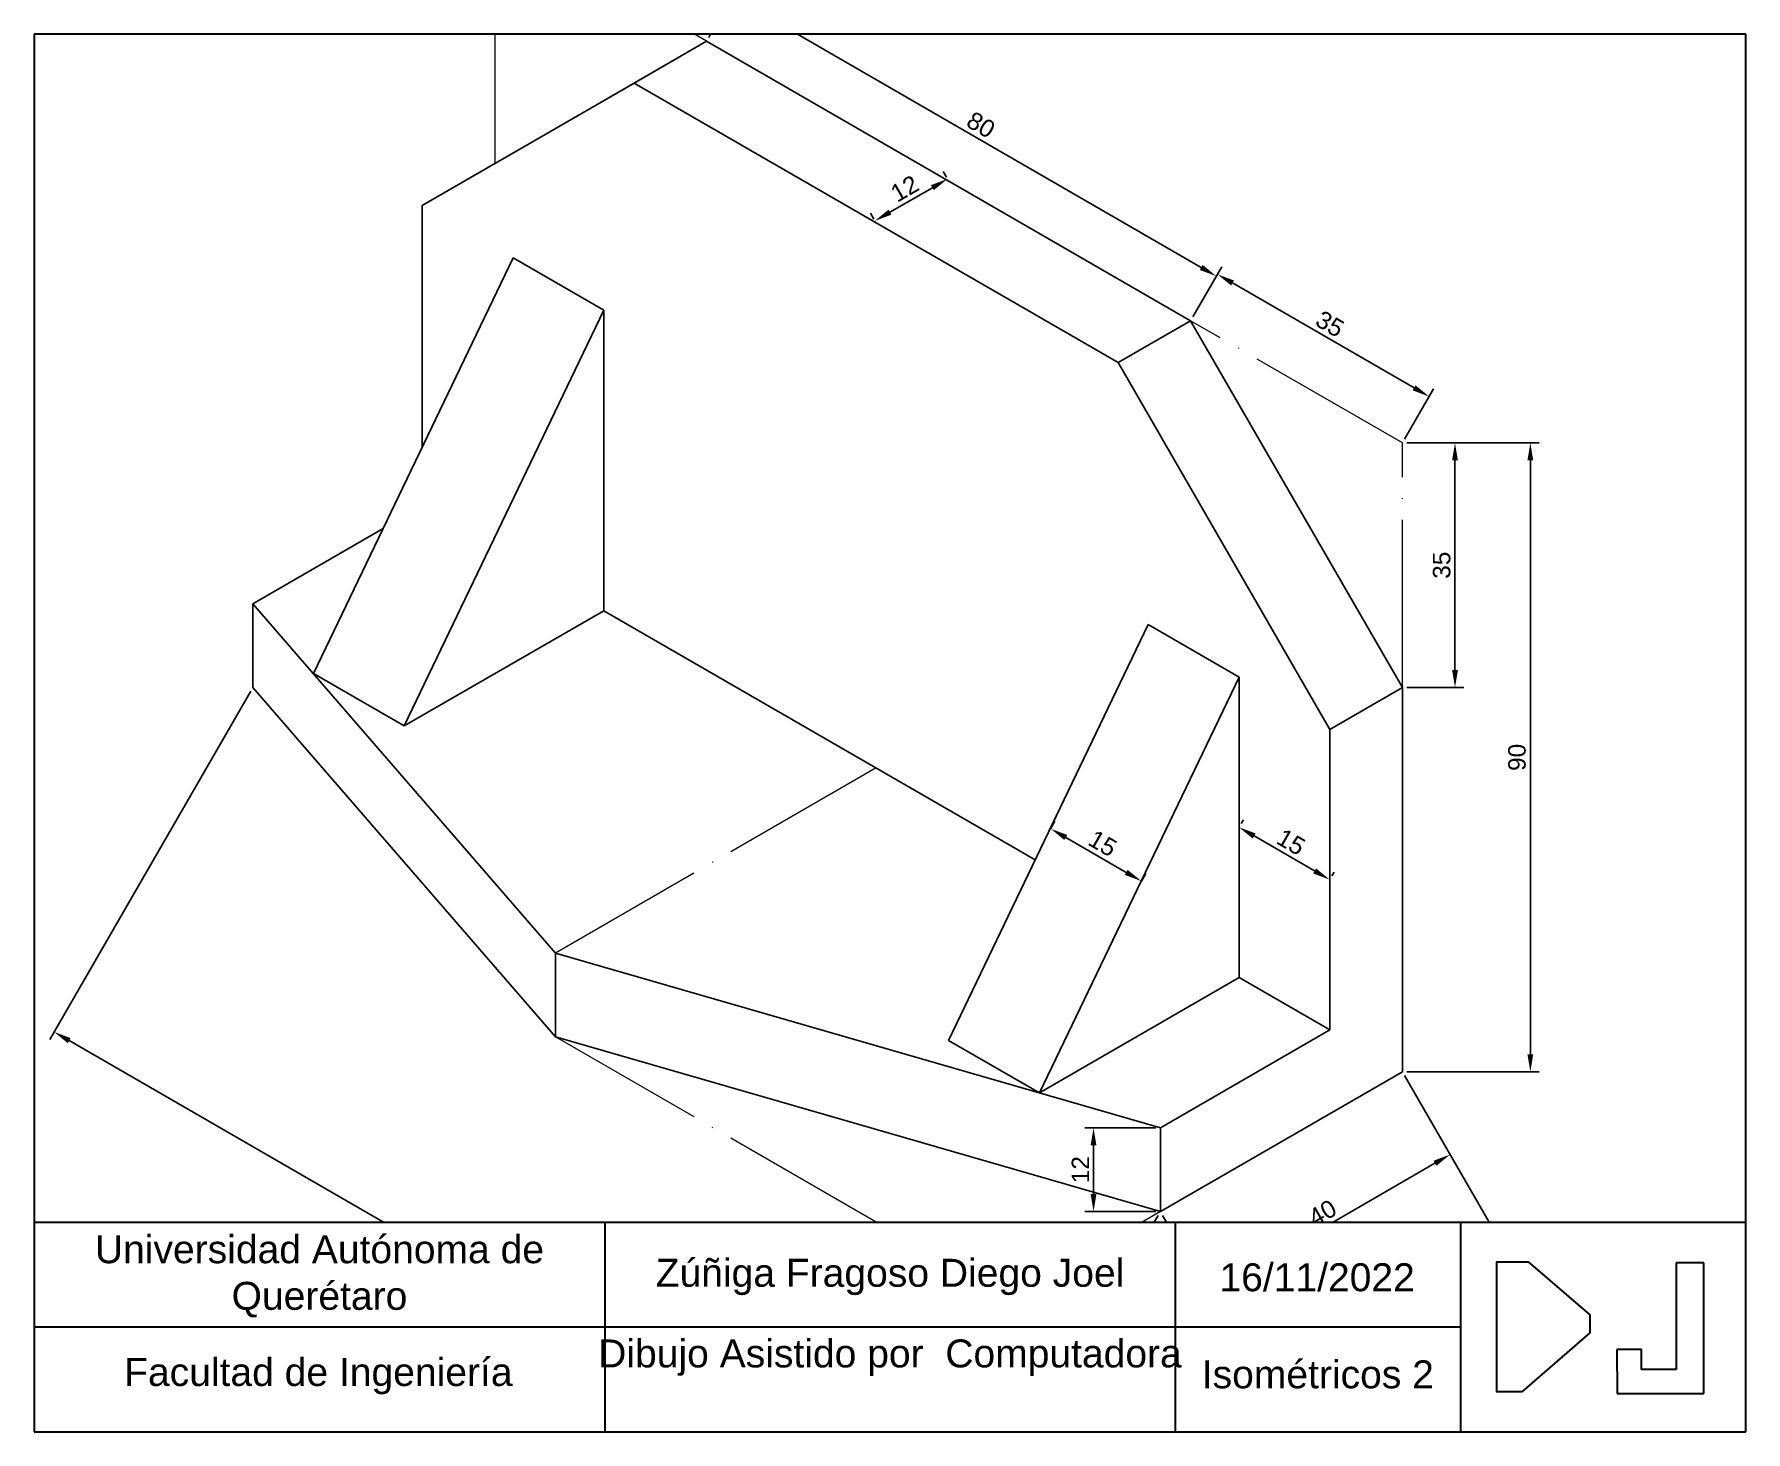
# Paper-space layout 'Layout1' of a CAD drawing. Header units: millimetres. Extents: x 9 to 254, y 0 to 200.
# The model-space entities are those that its viewports show. They can reach past a viewport. Long polylines and large blocks are cut down to what shows.
import ezdxf

# ---------------------------------------------------------------- set-up
doc = ezdxf.new("R2010")
doc.units = ezdxf.units.MM
doc.header["$PDMODE"] = 35
doc.linetypes.add('ACAD_ISO04W100', pattern=[30, 24, -3, 0, -3])
for name, color, linetype, lineweight in [('Aux', 10, 'ACAD_ISO04W100', 18), ('Cotas', 90, 'Continuous', 25), ('Figura', 140, 'Continuous', 25), ('Marco', 30, 'Continuous', 30)]:
    doc.layers.add(name, color=color, linetype=linetype, lineweight=lineweight)
doc.styles.get("Standard").update_dxf_attribs({"font": 'arial.ttf'})
doc.dimstyles.new('ISO-25', dxfattribs={"dimtxt": 2.5, "dimasz": 2.5, "dimexe": 1.25, "dimexo": 0.625, "dimtad": 1, "dimtxsty": 'Standard', "dimcen": 2.5, "dimadec": 0, "dimazin": 0, "dimtfac": 1, "dimtmove": 0, "dimatfit": 3, "dimfxl": 1, "dimarcsym": 0})

# ---------------------------------------------------------------- blocks, each defined once
blk = doc.blocks.new('Marco 2')
at = {"layer": 'Marco'}
for p, q in [((270, 210), (25, 210)), ((25, 210), (25, 10)), ((270, 10), (270, 210)), ((25, 40), (270, 40)), ((106.67, 40), (106.67, 10)), ((188.33, 40), (188.33, 10)), ((229.17, 40), (229.17, 10)), ((238.85, 34.33), (247.7, 26.73)), ((264.01, 34.17), (260.02, 34.17)), ((260.02, 34.17), (260.02, 18.91)), ((264.01, 15.49), (264.01, 34.17)), ((25, 25), (229.17, 25)), ((247.7, 24.17), (237.97, 15.72)), ((255.07, 21.77), (251.53, 21.77)), ((251.53, 21.77), (251.6, 15.49)), ((255.07, 18.91), (255.07, 21.77)), ((260.02, 18.91), (255.07, 18.91)), ((251.6, 15.49), (264.01, 15.49)), ((25, 10), (270, 10))]:
    blk.add_line(p, q, dxfattribs=at)
for points in [[(237.97, 15.72), (234.38, 15.72), (234.38, 34.33), (238.85, 34.33)], [(247.7, 26.73), (247.7, 24.17)]]:
    blk.add_lwpolyline(points, dxfattribs=at)
at = {"layer": 'Marco', "char_height": 4, "attachment_point": 1}
for s, width, insert in [('\\pxqc;Universidad Autónoma de Querétaro', 81.6667, (25, 38.12)), ('\\pxqc;Zúñiga Fragoso Diego Joel', 81.6667, (106.67, 34.75)), ('\\pxqc;16/11/2022', 40.8333, (188.23, 34.11)), ('\\pxqc;Dibujo Asistido por  Computadora', 81.6667, (106.67, 23.21)), ('\\pxqc;Facultad de Ingeniería', 81.6667, (24.84, 20.55)), ('\\pxqc;Isométricos 2', 40.8333, (188.33, 20.22))]:
    blk.add_mtext_dynamic_manual_height_columns(s, width=width, gutter_width=12.5, heights=[0], dxfattribs=dict(at, insert=insert))
blk = doc.blocks.new('*D3')
at = {"layer": 'Cotas', "color": 0, "lineweight": -2, "transparency": 16777216}
for p, q in [((479.9, 192.57), (485.97, 196.07)), ((487.98, 197.58), (487.51, 198.4)), ((477.59, 191.58), (477.11, 192.4))]:
    blk.add_line(p, q, dxfattribs=at)
at = {"layer": 'Cotas', "color": 0, "transparency": 16777216}
for points in [[(485.76, 196.43), (486.18, 195.71), (488.13, 197.32)], [(479.7, 192.93), (480.11, 192.21), (477.74, 191.32)]]:
    blk.add_solid(points, dxfattribs=at)
at = {"layer": 'Defpoints', "color": 0, "transparency": 16777216}
for p in [(488.13, 197.32), (488.29, 197.04), (477.9, 191.04)]:
    blk.add_point(p, dxfattribs=at)
at = {"layer": 'Cotas', "color": 0, "transparency": 16777216, "insert": (482, 195.95), "char_height": 2.5, "attachment_point": 5, "rotation": 30}
blk.add_mtext('12', dxfattribs=at)
blk = doc.blocks.new('*D4')
at = {"layer": 'Cotas', "color": 0, "lineweight": -2, "transparency": 16777216}
for p, q in [((523.25, 177.58), (527.39, 184.76)), ((528.93, 182.43), (554.92, 167.43)), ((553.56, 160.08), (557.71, 167.26))]:
    blk.add_line(p, q, dxfattribs=at)
at = {"layer": 'Cotas', "color": 0, "transparency": 16777216}
for points in [[(529.14, 182.79), (528.73, 182.07), (526.77, 183.68)], [(555.12, 167.79), (554.71, 167.07), (557.08, 166.18)]]:
    blk.add_solid(points, dxfattribs=at)
at = {"layer": 'Defpoints', "color": 0, "transparency": 16777216}
for p in [(522.94, 177.04), (557.08, 166.18), (553.25, 159.54)]:
    blk.add_point(p, dxfattribs=at)
at = {"layer": 'Cotas', "color": 0, "transparency": 16777216, "insert": (542.88, 176.57), "char_height": 2.5, "attachment_point": 5, "rotation": 330}
blk.add_mtext('35', dxfattribs=at)
blk = doc.blocks.new('*D5')
at = {"layer": 'Cotas', "color": 0, "lineweight": -2, "transparency": 16777216}
for p, q in [((553.87, 159.54), (562.03, 159.54)), ((560.78, 157.04), (560.78, 127.04)), ((553.87, 124.54), (562.03, 124.54))]:
    blk.add_line(p, q, dxfattribs=at)
at = {"layer": 'Cotas', "color": 0, "transparency": 16777216}
for points in [[(560.37, 157.04), (561.2, 157.04), (560.78, 159.54)], [(560.37, 127.04), (561.2, 127.04), (560.78, 124.54)]]:
    blk.add_solid(points, dxfattribs=at)
at = {"layer": 'Defpoints', "color": 0, "transparency": 16777216}
for p in [(553.25, 159.54), (553.25, 124.54), (560.78, 124.54)]:
    blk.add_point(p, dxfattribs=at)
at = {"layer": 'Cotas', "color": 0, "transparency": 16777216, "insert": (558.88, 142.04), "char_height": 2.5, "attachment_point": 5, "rotation": 90}
blk.add_mtext('35', dxfattribs=at)
blk = doc.blocks.new('*D6')
at = {"layer": 'Cotas', "color": 0, "lineweight": -2, "transparency": 16777216}
for p, q in [((453.97, 217.58), (457.96, 224.49)), ((459.5, 222.16), (524.45, 184.66)), ((523.25, 177.58), (527.24, 184.49))]:
    blk.add_line(p, q, dxfattribs=at)
at = {"layer": 'Cotas', "color": 0, "transparency": 16777216}
for points in [[(459.71, 222.52), (459.29, 221.8), (457.33, 223.41)], [(524.66, 185.02), (524.24, 184.3), (526.61, 183.41)]]:
    blk.add_solid(points, dxfattribs=at)
at = {"layer": 'Defpoints', "color": 0, "transparency": 16777216}
for p in [(453.65, 217.04), (526.61, 183.41), (522.94, 177.04)]:
    blk.add_point(p, dxfattribs=at)
at = {"layer": 'Cotas', "color": 0, "transparency": 16777216, "insert": (492.92, 205.06), "char_height": 2.5, "attachment_point": 5, "rotation": 330}
blk.add_mtext('80', dxfattribs=at)
blk = doc.blocks.new('*D11')
at = {"layer": 'Cotas', "color": 0, "lineweight": -2, "transparency": 16777216}
for p, q in [((388.39, 124), (359.62, 74.17)), ((487.99, 1.5), (362.41, 74)), ((518.29, 49), (489.53, -0.83))]:
    blk.add_line(p, q, dxfattribs=at)
at = {"layer": 'Cotas', "color": 0, "transparency": 16777216}
for points in [[(362.62, 74.36), (362.2, 73.64), (360.25, 75.25)], [(488.19, 1.86), (487.78, 1.14), (490.15, 0.25)]]:
    blk.add_solid(points, dxfattribs=at)
at = {"layer": 'Defpoints', "color": 0, "transparency": 16777216}
for p in [(388.7, 124.54), (360.25, 75.25), (518.61, 49.54)]:
    blk.add_point(p, dxfattribs=at)
at = {"layer": 'Cotas', "color": 0, "transparency": 16777216, "insert": (426.15, 39.4), "char_height": 2.5, "attachment_point": 5, "rotation": 330}
blk.add_mtext('150', dxfattribs=at)
blk = doc.blocks.new('*D14')
at = {"layer": 'Cotas', "color": 0, "lineweight": -2, "transparency": 16777216}
for p, q in [((530.18, 105.08), (530.49, 105.62)), ((532.03, 103.29), (540.69, 98.29)), ((543.17, 97.58), (543.48, 98.12))]:
    blk.add_line(p, q, dxfattribs=at)
at = {"layer": 'Cotas', "color": 0, "transparency": 16777216}
for points in [[(532.24, 103.65), (531.82, 102.93), (529.86, 104.54)], [(540.9, 98.65), (540.48, 97.93), (542.85, 97.04)]]:
    blk.add_solid(points, dxfattribs=at)
at = {"layer": 'Defpoints', "color": 0, "transparency": 16777216}
for p in [(529.86, 104.54), (542.85, 97.04), (542.85, 97.04)]:
    blk.add_point(p, dxfattribs=at)
at = {"layer": 'Cotas', "color": 0, "transparency": 16777216, "insert": (537.31, 102.43), "char_height": 2.5, "attachment_point": 5, "rotation": 330}
blk.add_mtext('15', dxfattribs=at)
blk = doc.blocks.new('*D15')
at = {"layer": 'Cotas', "color": 0, "lineweight": -2, "transparency": 16777216}
for p, q in [((553.87, 159.54), (572.82, 159.54)), ((571.57, 72.04), (571.57, 157.04)), ((553.87, 69.54), (572.82, 69.54))]:
    blk.add_line(p, q, dxfattribs=at)
at = {"layer": 'Cotas', "color": 0, "transparency": 16777216}
for points in [[(571.15, 157.04), (571.98, 157.04), (571.57, 159.54)], [(571.15, 72.04), (571.98, 72.04), (571.57, 69.54)]]:
    blk.add_solid(points, dxfattribs=at)
at = {"layer": 'Defpoints', "color": 0, "transparency": 16777216}
for p in [(553.25, 159.54), (571.57, 159.54), (553.25, 69.54)]:
    blk.add_point(p, dxfattribs=at)
at = {"layer": 'Cotas', "color": 0, "transparency": 16777216, "insert": (569.66, 114.54), "char_height": 2.5, "attachment_point": 5, "rotation": 90}
blk.add_mtext('90', dxfattribs=at)
blk = doc.blocks.new('*D16')
at = {"layer": 'Cotas', "color": 0, "lineweight": -2, "transparency": 16777216}
for p, q in [((553.56, 69), (560.7, 56.62)), ((527.6, 38.95), (557.91, 56.45)), ((518.92, 49), (526.06, 36.62))]:
    blk.add_line(p, q, dxfattribs=at)
at = {"layer": 'Cotas', "color": 0, "transparency": 16777216}
for points in [[(557.71, 56.81), (558.12, 56.09), (560.08, 57.7)], [(527.39, 39.31), (527.81, 38.59), (525.44, 37.7)]]:
    blk.add_solid(points, dxfattribs=at)
at = {"layer": 'Defpoints', "color": 0, "transparency": 16777216}
for p in [(553.25, 69.54), (560.08, 57.7), (518.61, 49.54)]:
    blk.add_point(p, dxfattribs=at)
at = {"layer": 'Cotas', "color": 0, "transparency": 16777216, "insert": (541.81, 49.35), "char_height": 2.5, "attachment_point": 5, "rotation": 30}
blk.add_mtext('40', dxfattribs=at)
blk = doc.blocks.new('*D17')
at = {"layer": 'Cotas', "color": 0, "lineweight": -2, "transparency": 16777216}
for p, q in [((553.56, 69), (566.32, 46.9)), ((563.53, 46.73), (511.57, 16.73)), ((497.27, 36.5), (510.02, 14.4))]:
    blk.add_line(p, q, dxfattribs=at)
at = {"layer": 'Cotas', "color": 0, "transparency": 16777216}
for points in [[(563.32, 47.09), (563.73, 46.37), (565.69, 47.98)], [(511.36, 17.09), (511.77, 16.37), (509.4, 15.48)]]:
    blk.add_solid(points, dxfattribs=at)
at = {"layer": 'Defpoints', "color": 0, "transparency": 16777216}
for p in [(553.25, 69.54), (496.95, 37.04), (509.4, 15.48)]:
    blk.add_point(p, dxfattribs=at)
at = {"layer": 'Cotas', "color": 0, "transparency": 16777216, "insert": (536.6, 33.38), "char_height": 2.5, "attachment_point": 5, "rotation": 30}
blk.add_mtext('65', dxfattribs=at)
blk = doc.blocks.new('*D18')
at = {"layer": 'Cotas', "color": 0, "lineweight": -2, "transparency": 16777216}
for p, q in [((502.9, 104.33), (503.52, 105.42)), ((513.72, 98.08), (505.06, 103.08)), ((515.89, 96.83), (516.51, 97.92))]:
    blk.add_line(p, q, dxfattribs=at)
at = {"layer": 'Cotas', "color": 0, "transparency": 16777216}
for points in [[(505.27, 103.44), (504.86, 102.72), (502.9, 104.33)], [(513.93, 98.44), (513.52, 97.72), (515.89, 96.83)]]:
    blk.add_solid(points, dxfattribs=at)
at = {"layer": 'Defpoints', "color": 0, "transparency": 16777216}
for p in [(502.58, 103.79), (502.9, 104.33), (515.57, 96.29)]:
    blk.add_point(p, dxfattribs=at)
at = {"layer": 'Cotas', "color": 0, "transparency": 16777216, "insert": (510.35, 102.23), "char_height": 2.5, "attachment_point": 5, "rotation": 330}
blk.add_mtext('15', dxfattribs=at)
blk = doc.blocks.new('*D19')
at = {"layer": 'Cotas', "color": 0, "lineweight": -2, "transparency": 16777216}
for p, q in [((517.98, 61.54), (507.79, 61.54)), ((509.04, 59.04), (509.04, 52.04)), ((517.98, 49.54), (507.79, 49.54))]:
    blk.add_line(p, q, dxfattribs=at)
at = {"layer": 'Cotas', "color": 0, "transparency": 16777216}
for points in [[(508.62, 59.04), (509.45, 59.04), (509.04, 61.54)], [(508.62, 52.04), (509.45, 52.04), (509.04, 49.54)]]:
    blk.add_solid(points, dxfattribs=at)
at = {"layer": 'Defpoints', "color": 0, "transparency": 16777216}
for p in [(518.61, 61.54), (509.04, 49.54), (518.61, 49.54)]:
    blk.add_point(p, dxfattribs=at)
at = {"layer": 'Cotas', "color": 0, "transparency": 16777216, "insert": (507.16, 55.54), "char_height": 2.5, "attachment_point": 5, "rotation": 90}
blk.add_mtext('12', dxfattribs=at)

msp = doc.modelspace()

# ---------------------------------------------------------------- linework, layer by layer
at = {"layer": 'Aux'}
for p, q in [((453.653, 217.036), (423.343, 234.536)), ((423.343, 234.536), (423.343, 199.536)), ((453.653, 217.036), (423.343, 199.536)), ((553.246, 159.536), (522.936, 177.036)), ((553.246, 124.536), (553.246, 159.536)), ((477.902, 113.036), (432.003, 86.536)), ((496.955, 37.036), (432.003, 74.536)), ((518.605, 49.536), (496.955, 37.036))]:
    msp.add_line(p, q, dxfattribs=at)
at = {"layer": 'Figura'}
for p, q in [((443.261, 211.036), (453.653, 217.036)), ((443.261, 211.036), (453.653, 217.036)), ((522.936, 177.036), (453.653, 217.036)), ((412.95, 193.536), (443.261, 211.036)), ((512.543, 171.036), (443.261, 211.036)), ((423.343, 199.536), (412.95, 193.536)), ((412.95, 193.536), (412.95, 158.991)), ((397.362, 126.536), (425.941, 186.036)), ((438.931, 178.536), (425.941, 186.036)), ((410.352, 119.036), (438.931, 178.536)), ((438.931, 135.536), (438.931, 178.536)), ((522.936, 177.036), (512.543, 171.036)), ((522.936, 177.036), (553.246, 124.536)), ((542.854, 118.536), (512.543, 171.036)), ((407.331, 147.292), (388.702, 136.536)), ((388.702, 136.536), (388.702, 124.536)), ((432.003, 86.536), (388.702, 136.536)), ((438.931, 135.536), (410.352, 119.036)), ((500.704, 99.872), (438.931, 135.536)), ((488.295, 74.036), (516.873, 133.536)), ((529.864, 126.036), (516.873, 133.536)), ((410.352, 119.036), (397.362, 126.536)), ((501.285, 66.536), (529.864, 126.036)), ((529.864, 83.036), (529.864, 126.036)), ((432.003, 74.536), (388.702, 124.536)), ((553.246, 124.536), (542.854, 118.536)), ((553.246, 69.536), (553.246, 124.536)), ((542.854, 75.536), (542.854, 118.536)), ((432.003, 74.536), (432.003, 86.536)), ((432.003, 86.536), (518.605, 61.536)), ((529.864, 83.036), (501.285, 66.536)), ((542.854, 75.536), (529.864, 83.036)), ((518.605, 49.536), (432.003, 74.536)), ((501.285, 66.536), (488.295, 74.036)), ((518.605, 61.536), (542.854, 75.536)), ((518.605, 49.536), (553.246, 69.536)), ((518.605, 49.536), (518.605, 61.536))]:
    msp.add_line(p, q, dxfattribs=at)

# ---------------------------------------------------------------- dimensions: what is measured, and where the dimension line sits
at = {"layer": 'Cotas'}
for p1, p2, distance, picture, middle in [((453.653, 217.036), (522.936, 177.036), 7.359, '*D6', (492.925, 205.056)), ((477.902, 191.036), (488.295, 197.036), 0.325, '*D3', (481.996, 195.946)), ((522.936, 177.036), (553.246, 159.536), 7.668, '*D4', (542.876, 176.575)), ((518.605, 49.536), (388.702, 124.536), 56.908, '*D11', (426.15, 39.399)), ((515.574, 96.286), (502.584, 103.786), -0.631, '*D18', (510.345, 102.23)), ((529.864, 104.536), (542.854, 97.036), 0, '*D14', (537.31, 102.433)), ((553.246, 69.536), (496.955, 37.036), 24.89, '*D17', (536.595, 33.377)), ((518.605, 49.536), (553.246, 69.536), -13.665, '*D16', (541.808, 49.349))]:
    dim = msp.add_aligned_dim(p1=p1, p2=p2, distance=distance, dimstyle='ISO-25', dxfattribs=at)
    dim.commit()
    dim.dimension.update_dxf_attribs({"geometry": picture, "text_midpoint": middle})
for base, p1, p2, picture, middle in [((560.784, 124.536), (553.246, 159.536), (553.246, 124.536), '*D5', (558.882, 142.036)), ((571.566, 159.536), (553.246, 69.536), (553.246, 159.536), '*D15', (569.664, 114.536)), ((509.037, 49.536), (518.605, 61.536), (518.605, 49.536), '*D19', (507.157, 55.536))]:
    dim = msp.add_linear_dim(base=base, p1=p1, p2=p2, angle=90, dimstyle='ISO-25', dxfattribs=at)
    dim.commit()
    dim.dimension.update_dxf_attribs({"geometry": picture, "text_midpoint": middle})

psp = doc.layouts.get("Layout1")

# ---------------------------------------------------------------- block references
at = {"layer": 'Marco'}
psp.add_blockref('Marco 2', (-16.49, -10), dxfattribs=at)

# ---------------------------------------------------------------- viewports
at = {"layer": 'Marco', "view_target_point": (54.365, 110)}
psp.add_viewport(center=(131.01, 115), size=(245, 170), view_center_point=(425.535, 23.029), view_height=170, dxfattribs=at)

doc.saveas('drawing.dxf')
